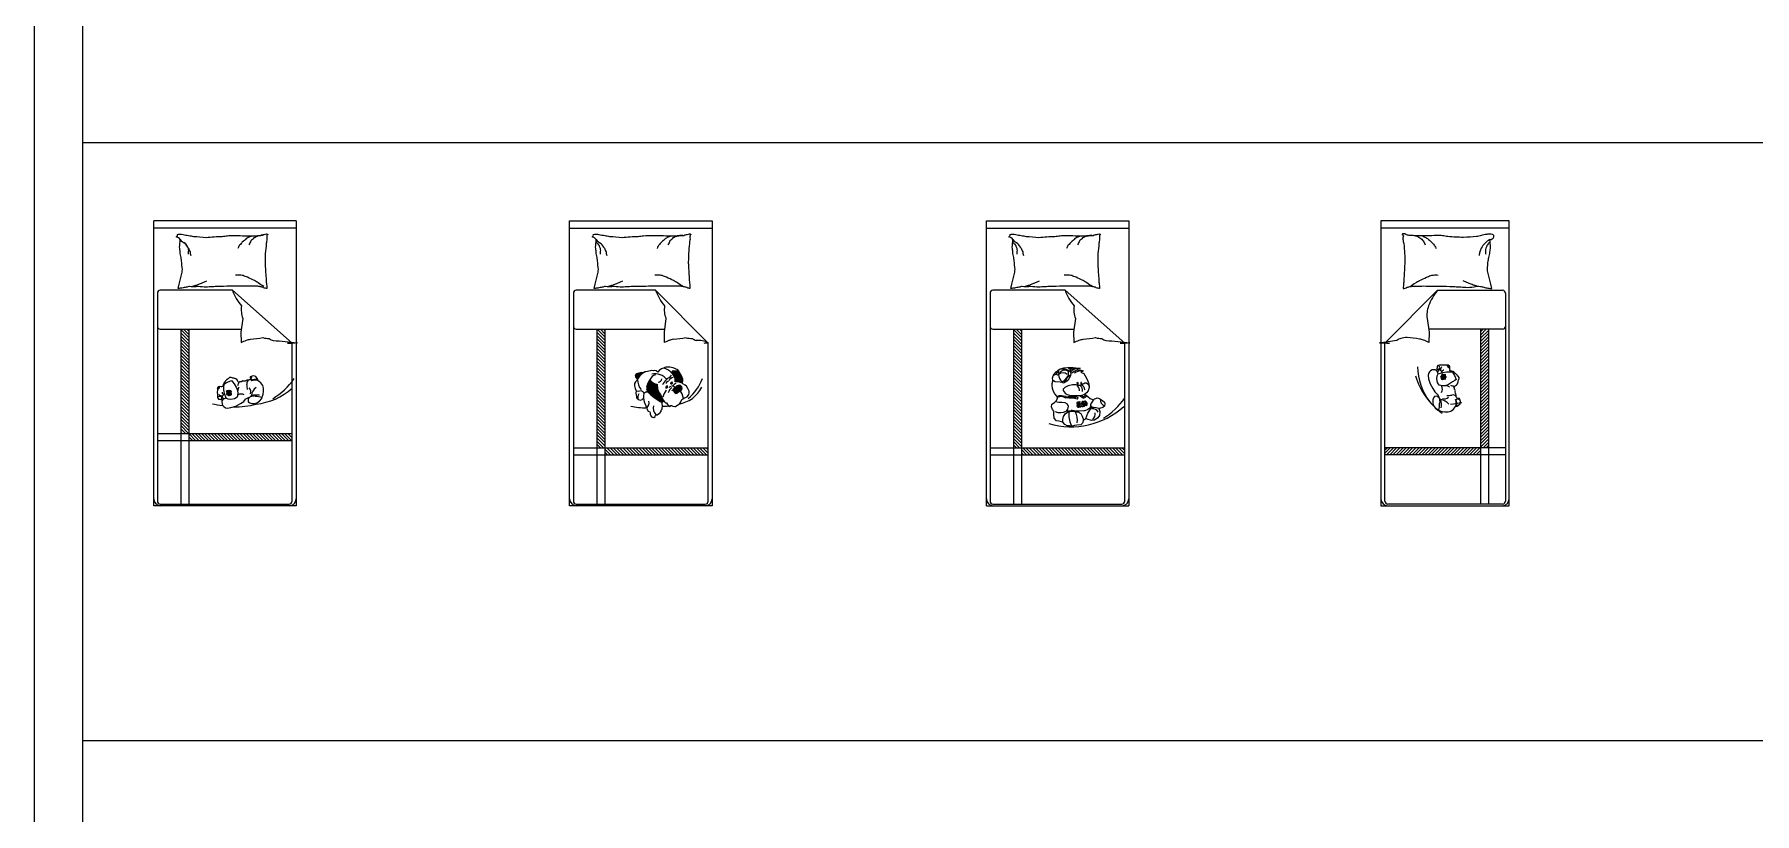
# Model space of a CAD drawing. Header units: inches. Extents: x 10.6 to 53.1, y 14.5 to 39.3.
# Drawn here: x 10.61 to 22.68, y 26.9 to 32.37 of the extents above; entities that cross this region are included whole.
import ezdxf

# ---------------------------------------------------------------- set-up
doc = ezdxf.new("R2010")
doc.units = ezdxf.units.IN
doc.header["$MEASUREMENT"] = 0
for name, color, linetype in [('02', 2, 'Continuous'), ('1', 1, 'Continuous'), ('4', 4, 'Continuous'), ('8', 8, 'Continuous'), ('kadrbm', 4, 'Continuous')]:
    doc.layers.add(name, color=color, linetype=linetype)
pattern_1 = [(315, (31.856974, 18.6067803), (0.00194454365, 0.00194454365), [])]
pattern_2 = [(45, (23.2252715, 41.0982335), (-0.0019250982, 0.0019250982), [])]

# ---------------------------------------------------------------- blocks, each defined once
blk = doc.blocks.new('kadrbm')
at = {"layer": 'kadrbm', "color": 4}
blk.add_lwpolyline([(0, 0), (0, 24.797), (21, 24.797), (21, 0), (0, 0)], close=True, dxfattribs=at)
blk.add_lwpolyline([(20.663, 0.326), (20.663, 24.46), (0.337, 24.46), (0.337, 0.326), (20.663, 0.326)], dxfattribs=at)

msp = doc.modelspace()

# ---------------------------------------------------------------- hatches: boundary and pattern name
at = {"layer": '8'}
h = msp.add_hatch(dxfattribs=at)
h.set_pattern_fill('ANSI31', color=256, scale=0.005, style=0)
h.set_pattern_definition([(135, (12.63472, 31.752121), (0.01122532, 0.01122532), [])])
h.paths.add_polyline_path([(11.643, 29.571), (11.699, 29.571), (11.699, 30.302), (11.643, 30.302)])
h.paths.add_polyline_path([(11.699, 29.522), (12.421, 29.522), (12.421, 29.571), (11.699, 29.571)])
h = msp.add_hatch(dxfattribs=at)
h.set_pattern_fill('ANSI31', color=256, scale=0.005, style=0)
h.set_pattern_definition([(135, (15.604021, 31.752125), (0.01122532, 0.01122532), [])])
h.paths.add_polyline_path([(14.619, 29.471), (14.619, 30.302), (14.563, 30.302), (14.563, 29.471)])
h.paths.add_polyline_path([(14.619, 29.471), (14.619, 29.422), (15.341, 29.422), (15.341, 29.471)])
h = msp.add_hatch(dxfattribs=at)
h.set_pattern_fill('ANSI31', color=256, scale=0.005, style=0)
h.set_pattern_definition([(135, (18.477741, 31.752125), (0.01122532, 0.01122532), [])])
h.paths.add_polyline_path([(17.486, 29.471), (17.542, 29.471), (17.542, 30.302), (17.486, 30.302)])
h.paths.add_polyline_path([(17.542, 29.471), (17.542, 29.422), (18.264, 29.422), (18.264, 29.471)])
h = msp.add_hatch(dxfattribs=at)
h.set_pattern_fill('ANSI31', color=256, scale=0.005, angle=270, style=0)
h.set_pattern_definition([(45, (19.826647, 31.752125), (-0.01122532, 0.01122532), [])])
h.paths.add_polyline_path([(20.818, 29.471), (20.762, 29.471), (20.762, 30.302), (20.818, 30.302)])
h.paths.add_polyline_path([(20.762, 29.471), (20.762, 29.422), (20.09, 29.422), (20.09, 29.471)])
h = msp.add_hatch(dxfattribs=at)
h.set_pattern_fill('ANSI31', color=256, scale=0.03, angle=22.8083, style=0)
h.set_pattern_definition([(67.808265, (23.6311732, 50.3054213), (-0.00347221906, 0.00141640207), [])])
h.paths.add_polyline_path([(14.889, 29.997), (14.888, 29.997), (14.872, 29.998), (14.854, 29.994), (14.841, 29.99), (14.832, 29.982), (14.832, 29.969), (14.836, 29.961), (14.842, 29.953), (14.846, 29.949, -0.129501)])
h = msp.add_hatch(dxfattribs=at)
h.set_pattern_fill('ANSI31', color=256, scale=0.06, angle=22.8083, style=0)
h.set_pattern_definition([(67.808265, (23.631173, 50.305421), (-0.006944438, 0.0028328041), [])])
h.paths.add_polyline_path([(15.103, 29.972), (15.109, 29.956), (15.11, 29.933), (15.118, 29.932), (15.137, 29.93), (15.15, 29.926), (15.154, 29.942), (15.146, 29.96), (15.133, 29.996), (15.121, 30.005), (15.098, 30.007), (15.084, 29.995), (15.094, 29.986)])
h.paths.add_polyline_path([(14.984, 29.916, -0.19505), (14.932, 29.946, 0.242355), (14.912, 29.867, 0.070869), (15.017, 29.788), (15.024, 29.794), (15.028, 29.801), (15.019, 29.821), (15.007, 29.845), (14.993, 29.862), (14.985, 29.884)])
h = msp.add_hatch(dxfattribs=at)
h.set_pattern_fill('ANSI31', color=256, scale=0.022, angle=270, style=0)
h.set_pattern_definition(pattern_1)
h.paths.add_polyline_path([(20.485, 29.963), (20.485, 29.957), (20.487, 29.952), (20.491, 29.949), (20.495, 29.949), (20.501, 29.952), (20.505, 29.953), (20.507, 29.951), (20.51, 29.95), (20.513, 29.951), (20.514, 29.954), (20.514, 29.957), (20.515, 29.961), (20.519, 29.966), (20.519, 29.967), (20.516, 29.973), (20.515, 29.976), (20.515, 29.98), (20.516, 29.983), (20.513, 29.986), (20.51, 29.985), (20.508, 29.982), (20.503, 29.983), (20.494, 29.986), (20.49, 29.985), (20.489, 29.983), (20.488, 29.98), (20.486, 29.978), (20.486, 29.976), (20.485, 29.973), (20.482, 29.97), (20.481, 29.968), (20.483, 29.967)])
h = msp.add_hatch(dxfattribs=at)
h.set_pattern_fill('ANSI31', color=256, scale=0.022, angle=270, style=0)
h.set_pattern_definition(pattern_1)
h.paths.add_polyline_path([(20.545, 30.034), (20.545, 30.039), (20.543, 30.044), (20.539, 30.047), (20.536, 30.049), (20.527, 30.049, 0.479357)])
h = msp.add_hatch(dxfattribs=at)
h.set_pattern_fill('ANSI31', color=256, scale=0.02178, style=0)
h.set_pattern_definition(pattern_2)
h.paths.add_polyline_path([(11.912, 29.9), (11.907, 29.899), (11.903, 29.898), (11.899, 29.894), (11.898, 29.89), (11.897, 29.882, 0.479357)])
h = msp.add_hatch(dxfattribs=at)
h.set_pattern_fill('ANSI31', color=256, scale=0.02178, style=0)
h.set_pattern_definition(pattern_2)
h.paths.add_polyline_path([(11.983, 29.84), (11.988, 29.84), (11.993, 29.842), (11.996, 29.845), (11.996, 29.85), (11.994, 29.855), (11.993, 29.86), (11.994, 29.862), (11.996, 29.865), (11.994, 29.868), (11.992, 29.869), (11.989, 29.869), (11.985, 29.87), (11.98, 29.873), (11.978, 29.874), (11.972, 29.87), (11.97, 29.869), (11.966, 29.87), (11.963, 29.87), (11.96, 29.868), (11.961, 29.865), (11.964, 29.863), (11.963, 29.858), (11.96, 29.849), (11.96, 29.844), (11.963, 29.844), (11.965, 29.843), (11.967, 29.841), (11.969, 29.841), (11.973, 29.84), (11.976, 29.837), (11.977, 29.836), (11.979, 29.838)])
h = msp.add_hatch(dxfattribs=at)
h.set_pattern_fill('ANSI31', color=256, scale=0.014175, angle=22.8083, style=0)
h.set_pattern_definition([(67.808265, (23.7143598, 49.2501873), (-0.0016406235, 0.00066924998), [])])
h.paths.add_polyline_path([(15.057, 29.898), (15.056, 29.903), (15.054, 29.906), (15.049, 29.903), (15.047, 29.9), (15.045, 29.892), (15.047, 29.889), (15.051, 29.891), (15.055, 29.893)])
h.paths.add_polyline_path([(15.09, 29.922), (15.09, 29.926), (15.089, 29.931), (15.086, 29.932), (15.085, 29.932), (15.082, 29.929), (15.079, 29.926), (15.078, 29.921), (15.08, 29.918), (15.085, 29.918)])
h = msp.add_hatch(dxfattribs=at)
h.set_pattern_fill('ANSI31', color=256, scale=0.035437, angle=22.8083, style=0)
h.set_pattern_definition([(67.808265, (23.71436, 49.2501873), (-0.0041015588, 0.0016731249), [])])
h.paths.add_polyline_path([(15.117, 29.899), (15.104, 29.892), (15.101, 29.889), (15.098, 29.884), (15.097, 29.88), (15.098, 29.871), (15.103, 29.861), (15.112, 29.852), (15.121, 29.854), (15.132, 29.862), (15.14, 29.864), (15.146, 29.868), (15.155, 29.879), (15.158, 29.888), (15.155, 29.899), (15.147, 29.907), (15.138, 29.909), (15.131, 29.908), (15.12, 29.904)])
h = msp.add_hatch(dxfattribs=at)
h.set_pattern_fill('ANSI31', color=256, scale=0.0042, style=0)
h.set_pattern_definition([(135, (2.9843853, 46.5322497), (0.00064315781, 0.00064315781), [])])
h.paths.add_polyline_path([(17.956, 29.929), (17.955, 29.923), (17.956, 29.917), (17.96, 29.918), (17.962, 29.921), (17.961, 29.927), (17.96, 29.928)])
edge = h.paths.add_edge_path()
edge.add_line((17.931, 29.928), (17.929, 29.924))
edge.add_line((17.929, 29.924), (17.931, 29.918))
edge.add_line((17.931, 29.918), (17.933, 29.915))
edge.add_line((17.933, 29.915), (17.937, 29.918))
edge.add_line((17.937, 29.918), (17.937, 29.924))
edge.add_line((17.937, 29.924), (17.935, 29.927))
edge.add_line((17.935, 29.927), (17.931, 29.928))

# ---------------------------------------------------------------- linework, layer by layer
at = {"layer": '02'}
for p, q in [((14.369, 31.011), (15.369, 31.011)), ((17.293, 31.011), (18.293, 31.011)), ((20.962, 31.011), (20.062, 31.011)), ((11.476, 30.555), (11.476, 29.096)), ((12.002, 30.575), (11.496, 30.575)), ((12.002, 30.575), (12.421, 30.205)), ((14.395, 30.555), (14.395, 29.096)), ((14.972, 30.575), (14.415, 30.575)), ((14.972, 30.575), (15.341, 30.205)), ((17.319, 30.555), (17.319, 29.096)), ((17.845, 30.575), (17.339, 30.575)), ((17.845, 30.575), (18.264, 30.205)), ((20.459, 30.575), (20.09, 30.205)), ((20.459, 30.575), (20.916, 30.575)), ((20.936, 30.555), (20.936, 29.096)), ((11.496, 30.302), (12.064, 30.302)), ((14.415, 30.302), (15.034, 30.302)), ((17.339, 30.302), (17.907, 30.302)), ((20.916, 30.302), (20.397, 30.302)), ((12.421, 29.096), (12.421, 30.205)), ((15.341, 29.096), (15.341, 30.205)), ((18.264, 29.096), (18.264, 30.205)), ((20.09, 29.096), (20.09, 30.205)), ((11.476, 29.571), (12.421, 29.571)), ((11.476, 29.522), (12.421, 29.522)), ((14.395, 29.471), (15.341, 29.471)), ((17.319, 29.471), (18.264, 29.471)), ((20.936, 29.471), (20.09, 29.471)), ((14.395, 29.422), (15.341, 29.422)), ((17.319, 29.422), (18.264, 29.422)), ((20.936, 29.422), (20.09, 29.422)), ((11.496, 29.076), (12.401, 29.076)), ((14.415, 29.076), (15.321, 29.076)), ((17.339, 29.076), (18.244, 29.076)), ((20.916, 29.076), (20.11, 29.076))]:
    msp.add_line(p, q, dxfattribs=at)
for points in [[(12.45, 31.063), (11.45, 31.063)], [(11.45, 31.013), (12.45, 31.013)], [(11.643, 29.076), (11.643, 30.302)], [(11.699, 29.076), (11.699, 30.302)], [(14.563, 29.076), (14.563, 30.302)], [(14.619, 29.076), (14.619, 30.302)], [(17.486, 29.076), (17.486, 30.302)], [(17.542, 29.076), (17.542, 30.302)], [(20.762, 29.076), (20.762, 30.302)], [(20.818, 29.076), (20.818, 30.302)], [(11.897, 29.874), (11.896, 29.86), (11.897, 29.845), (11.898, 29.828), (11.898, 29.823), (11.899, 29.818), (11.905, 29.811), (11.911, 29.811), (11.916, 29.812), (11.921, 29.809), (11.925, 29.81), (11.933, 29.807), (11.933, 29.803), (11.929, 29.797), (11.93, 29.777), (11.936, 29.766), (11.942, 29.759), (11.954, 29.751), (11.967, 29.749), (11.992, 29.752), (12.027, 29.763), (12.059, 29.781), (12.082, 29.795), (12.095, 29.811), (12.097, 29.814), (12.116, 29.824), (12.118, 29.824), (12.12, 29.822), (12.114, 29.813), (12.112, 29.806), (12.113, 29.793), (12.124, 29.786), (12.138, 29.781), (12.156, 29.78), (12.173, 29.785), (12.193, 29.798), (12.208, 29.816), (12.212, 29.827), (12.213, 29.833), (12.218, 29.846), (12.221, 29.864), (12.221, 29.888), (12.216, 29.907), (12.201, 29.926), (12.183, 29.94), (12.181, 29.95), (12.166, 29.97), (12.148, 29.975), (12.128, 29.968), (12.127, 29.961), (12.133, 29.954), (12.133, 29.952), (12.127, 29.95), (12.122, 29.947), (12.121, 29.946), (12.115, 29.945), (12.113, 29.944), (12.104, 29.945), (12.095, 29.941), (12.093, 29.938), (12.081, 29.937), (12.076, 29.939), (12.065, 29.934), (12.064, 29.932), (12.055, 29.932), (12.048, 29.928), (12.044, 29.93), (12.041, 29.936), (12.035, 29.947), (12.027, 29.954), (12.018, 29.956), (12.014, 29.958), (12.006, 29.958), (12, 29.96), (11.993, 29.963), (11.989, 29.964), (11.983, 29.964), (11.974, 29.957), (11.973, 29.953), (11.965, 29.95), (11.961, 29.947), (11.959, 29.943), (11.957, 29.941), (11.955, 29.94), (11.952, 29.934), (11.951, 29.932), (11.949, 29.932), (11.944, 29.927), (11.941, 29.924), (11.942, 29.92), (11.938, 29.916), (11.938, 29.912), (11.938, 29.905), (11.937, 29.901), (11.936, 29.9), (11.935, 29.901), (11.93, 29.901), (11.926, 29.899), (11.924, 29.899), (11.915, 29.9), (11.907, 29.899), (11.903, 29.898), (11.899, 29.894), (11.898, 29.89), (11.897, 29.877), (11.897, 29.874)], [(11.946, 29.919), (11.968, 29.931), (11.995, 29.943), (12.004, 29.934), (12.014, 29.918), (12.031, 29.89), (12.039, 29.871), (12.041, 29.85), (12.035, 29.825), (12.017, 29.814), (11.991, 29.809), (11.972, 29.811), (11.958, 29.819), (11.948, 29.851), (11.943, 29.877), (11.942, 29.904), (11.946, 29.919)], [(14.846, 29.949), (14.841, 29.943), (14.83, 29.932), (14.824, 29.922), (14.823, 29.905), (14.828, 29.887), (14.835, 29.869), (14.833, 29.853), (14.837, 29.829), (14.839, 29.821), (14.85, 29.809), (14.865, 29.804), (14.877, 29.809), (14.888, 29.818), (14.892, 29.793), (14.904, 29.764), (14.908, 29.752), (14.912, 29.75), (14.91, 29.743), (14.92, 29.728), (14.929, 29.726), (14.934, 29.716), (14.933, 29.706), (14.939, 29.694), (14.944, 29.687), (14.95, 29.684), (14.959, 29.682), (14.969, 29.69), (14.972, 29.699), (14.975, 29.701), (14.984, 29.702), (14.992, 29.709), (14.999, 29.711), (15.012, 29.725), (15.011, 29.734), (15.018, 29.742), (15.02, 29.766), (15.017, 29.779), (15.017, 29.788), (15.024, 29.794), (15.028, 29.801), (15.035, 29.792), (15.041, 29.786), (15.048, 29.786), (15.055, 29.774), (15.061, 29.769), (15.066, 29.762), (15.073, 29.759), (15.077, 29.762), (15.077, 29.767), (15.083, 29.766), (15.093, 29.762), (15.106, 29.761), (15.111, 29.761), (15.122, 29.767), (15.133, 29.773), (15.142, 29.78), (15.15, 29.793), (15.156, 29.81), (15.162, 29.814), (15.174, 29.821), (15.183, 29.823), (15.194, 29.827), (15.206, 29.843), (15.207, 29.853), (15.207, 29.868), (15.198, 29.887), (15.19, 29.903), (15.18, 29.91), (15.163, 29.919), (15.158, 29.924), (15.164, 29.939), (15.163, 29.952), (15.154, 29.975), (15.147, 29.986), (15.138, 30.003), (15.128, 30.017), (15.112, 30.024), (15.096, 30.03), (15.073, 30.036), (15.045, 30.036), (15.036, 30.034), (15.027, 30.028), (15.014, 30.023), (14.996, 30.012), (14.988, 30.001), (14.975, 30.011), (14.961, 30.012), (14.958, 30.01), (14.945, 30.013), (14.916, 30.006), (14.904, 30.004), (14.896, 30.002), (14.892, 29.998), (14.888, 29.997), (14.872, 29.998), (14.854, 29.994), (14.841, 29.99), (14.832, 29.982), (14.832, 29.969), (14.836, 29.961), (14.842, 29.953), (14.846, 29.949)], [(15.081, 29.999), (15.096, 30.012), (15.123, 30.011), (15.138, 29.999), (15.151, 29.962), (15.16, 29.942), (15.156, 29.925)], [(15.084, 29.995), (15.098, 30.007), (15.121, 30.005), (15.133, 29.996), (15.146, 29.96), (15.154, 29.942), (15.15, 29.926)], [(15.158, 29.924), (15.137, 29.93), (15.118, 29.932), (15.11, 29.933), (15.109, 29.956), (15.103, 29.972), (15.094, 29.986), (15.084, 29.995)], [(17.985, 29.846), (18.004, 29.83), (18.022, 29.815), (18.037, 29.809), (18.044, 29.807), (18.053, 29.813), (18.062, 29.815), (18.07, 29.82), (18.08, 29.818), (18.095, 29.812), (18.109, 29.803), (18.121, 29.791), (18.124, 29.781), (18.123, 29.763), (18.11, 29.754), (18.088, 29.747), (18.083, 29.745), (18.089, 29.726), (18.086, 29.697), (18.075, 29.681), (18.053, 29.663), (18.031, 29.662), (18, 29.67), (17.992, 29.675), (17.981, 29.667), (17.974, 29.666), (17.968, 29.642), (17.956, 29.632), (17.928, 29.629), (17.912, 29.627), (17.895, 29.623), (17.876, 29.625), (17.861, 29.624), (17.844, 29.634), (17.83, 29.649), (17.801, 29.656), (17.785, 29.66), (17.77, 29.677), (17.767, 29.703), (17.766, 29.719), (17.768, 29.724), (17.757, 29.74), (17.751, 29.758), (17.753, 29.777), (17.771, 29.789), (17.784, 29.799), (17.793, 29.816), (17.789, 29.83), (17.774, 29.848), (17.765, 29.866), (17.757, 29.886), (17.756, 29.909), (17.755, 29.921), (17.76, 29.938), (17.76, 29.944), (17.757, 29.958), (17.763, 29.975), (17.767, 29.982), (17.782, 30.003), (17.806, 30.021), (17.837, 30.032), (17.885, 30.035), (17.922, 30.032), (17.952, 30.028), (17.941, 30.023), (17.931, 30.02), (17.936, 30.015), (17.949, 30.017), (17.973, 30.011), (17.969, 30.006), (17.955, 30.003), (17.961, 29.998), (17.976, 29.991), (17.995, 29.959), (18.005, 29.938), (18.012, 29.918), (18.015, 29.892), (18.008, 29.869), (17.995, 29.855), (17.985, 29.846)], [(17.806, 30.021), (17.842, 30.023), (17.869, 30.015), (17.88, 30.006), (17.887, 29.994), (17.884, 29.975), (17.871, 29.955), (17.86, 29.94), (17.844, 29.928), (17.835, 29.923), (17.824, 29.929), (17.81, 29.93), (17.775, 29.932), (17.764, 29.941), (17.76, 29.944)], [(17.82, 29.93), (17.844, 29.945), (17.858, 29.96), (17.869, 29.977), (17.87, 29.992), (17.869, 30.005), (17.866, 30.013)], [(20.519, 30.05), (20.506, 30.05), (20.49, 30.049), (20.473, 30.049), (20.468, 30.048), (20.462, 30.048), (20.456, 30.041), (20.456, 30.035), (20.457, 30.03), (20.454, 30.026), (20.455, 30.021), (20.452, 30.013), (20.448, 30.014), (20.442, 30.017), (20.422, 30.016), (20.41, 30.01), (20.403, 30.004), (20.395, 29.992), (20.393, 29.979), (20.396, 29.954), (20.408, 29.918), (20.425, 29.886), (20.44, 29.862), (20.455, 29.849), (20.459, 29.847), (20.469, 29.828), (20.469, 29.826), (20.467, 29.824), (20.458, 29.831), (20.451, 29.833), (20.437, 29.831), (20.43, 29.82), (20.425, 29.806), (20.425, 29.788), (20.429, 29.77), (20.442, 29.751), (20.461, 29.735), (20.471, 29.731), (20.478, 29.73), (20.491, 29.725), (20.509, 29.722), (20.534, 29.722), (20.553, 29.728), (20.572, 29.742), (20.586, 29.761), (20.596, 29.763), (20.617, 29.778), (20.621, 29.796), (20.614, 29.816), (20.607, 29.817), (20.6, 29.812), (20.599, 29.811), (20.596, 29.818), (20.594, 29.822), (20.592, 29.823), (20.591, 29.829), (20.59, 29.831), (20.591, 29.84), (20.587, 29.849), (20.584, 29.852), (20.583, 29.864), (20.585, 29.869), (20.58, 29.879), (20.578, 29.88), (20.578, 29.89), (20.574, 29.897), (20.576, 29.901), (20.582, 29.904), (20.593, 29.91), (20.6, 29.918), (20.602, 29.927), (20.604, 29.932), (20.605, 29.94), (20.606, 29.945), (20.609, 29.952), (20.61, 29.956), (20.61, 29.963), (20.603, 29.972), (20.599, 29.973), (20.596, 29.981), (20.593, 29.985), (20.589, 29.986), (20.587, 29.989), (20.586, 29.991), (20.58, 29.994), (20.578, 29.995), (20.578, 29.997), (20.573, 30.002), (20.57, 30.005), (20.566, 30.004), (20.561, 30.008), (20.558, 30.008), (20.55, 30.008), (20.547, 30.009), (20.546, 30.01), (20.546, 30.012), (20.547, 30.016), (20.545, 30.02), (20.545, 30.022), (20.546, 30.031), (20.545, 30.039), (20.543, 30.044), (20.539, 30.047), (20.536, 30.049), (20.523, 30.05), (20.519, 30.05)], [(20.565, 30), (20.577, 29.978), (20.589, 29.95), (20.58, 29.942), (20.564, 29.932), (20.536, 29.914), (20.516, 29.906), (20.495, 29.904), (20.47, 29.91), (20.459, 29.928), (20.454, 29.954), (20.456, 29.974), (20.464, 29.988), (20.497, 29.998), (20.523, 30.003), (20.55, 30.004), (20.565, 30)], [(20.519, 29.967), (20.516, 29.973), (20.515, 29.976), (20.515, 29.98), (20.516, 29.983), (20.513, 29.986), (20.51, 29.985), (20.508, 29.982), (20.503, 29.983), (20.494, 29.986), (20.49, 29.985), (20.489, 29.983), (20.488, 29.98), (20.486, 29.978), (20.486, 29.976), (20.485, 29.973), (20.482, 29.97), (20.481, 29.968), (20.483, 29.967), (20.485, 29.963), (20.485, 29.957), (20.487, 29.952), (20.491, 29.949), (20.495, 29.949), (20.501, 29.952), (20.505, 29.953), (20.507, 29.951), (20.51, 29.95), (20.513, 29.951), (20.514, 29.954), (20.514, 29.957), (20.515, 29.961), (20.519, 29.966), (20.519, 29.967)], [(11.978, 29.874), (11.972, 29.87), (11.97, 29.869), (11.966, 29.87), (11.963, 29.87), (11.96, 29.868), (11.961, 29.865), (11.964, 29.863), (11.963, 29.858), (11.96, 29.849), (11.96, 29.844), (11.963, 29.844), (11.965, 29.843), (11.967, 29.841), (11.969, 29.841), (11.973, 29.84), (11.976, 29.837), (11.977, 29.836), (11.979, 29.838), (11.983, 29.84), (11.988, 29.84), (11.993, 29.842), (11.996, 29.845), (11.996, 29.85), (11.994, 29.855), (11.993, 29.86), (11.994, 29.862), (11.996, 29.865), (11.994, 29.868), (11.992, 29.869), (11.989, 29.869), (11.985, 29.87), (11.98, 29.873), (11.978, 29.874)], [(14.835, 29.869), (14.852, 29.868), (14.869, 29.872), (14.883, 29.864), (14.89, 29.85), (14.888, 29.838), (14.888, 29.818)], [(14.984, 29.916), (14.985, 29.884), (14.993, 29.862), (15.007, 29.845), (15.019, 29.821), (15.028, 29.801)], [(15.047, 29.9), (15.045, 29.892), (15.047, 29.889), (15.051, 29.891), (15.055, 29.893), (15.057, 29.898), (15.056, 29.903), (15.054, 29.906), (15.049, 29.903), (15.047, 29.9)], [(15.079, 29.926), (15.078, 29.921), (15.08, 29.918), (15.085, 29.918), (15.09, 29.922), (15.09, 29.926), (15.089, 29.931), (15.086, 29.932), (15.085, 29.932), (15.082, 29.929), (15.079, 29.926)], [(15.117, 29.899), (15.104, 29.892), (15.101, 29.889), (15.098, 29.884), (15.097, 29.88), (15.098, 29.871), (15.103, 29.861), (15.112, 29.852), (15.121, 29.854), (15.132, 29.862), (15.14, 29.864), (15.146, 29.868), (15.155, 29.879), (15.158, 29.888), (15.155, 29.899), (15.147, 29.907), (15.138, 29.909), (15.131, 29.908), (15.12, 29.904), (15.117, 29.899)], [(17.952, 29.907), (17.934, 29.908), (17.92, 29.912), (17.897, 29.913), (17.868, 29.906), (17.844, 29.893), (17.833, 29.882), (17.831, 29.873), (17.845, 29.854), (17.859, 29.843), (17.885, 29.836), (17.933, 29.836), (17.965, 29.839), (17.976, 29.844), (17.985, 29.846)], [(17.931, 29.928), (17.929, 29.924), (17.931, 29.918), (17.933, 29.915), (17.937, 29.918), (17.937, 29.924), (17.935, 29.927), (17.931, 29.928)], [(17.952, 29.907), (17.967, 29.916), (17.976, 29.922), (17.984, 29.925), (17.996, 29.925), (18.005, 29.918), (18.013, 29.905)], [(17.956, 29.929), (17.955, 29.923), (17.956, 29.917), (17.96, 29.918), (17.962, 29.921), (17.961, 29.927), (17.96, 29.928), (17.956, 29.929)], [(17.777, 29.794), (17.801, 29.791), (17.822, 29.791), (17.844, 29.789), (17.861, 29.778), (17.866, 29.763), (17.863, 29.741), (17.852, 29.728), (17.865, 29.73), (17.888, 29.733)], [(17.83, 29.649), (17.829, 29.669), (17.834, 29.689), (17.849, 29.711), (17.868, 29.722), (17.881, 29.726), (17.896, 29.728), (17.913, 29.725), (17.921, 29.722), (17.934, 29.722), (17.957, 29.71), (17.966, 29.693), (17.974, 29.666)], [(18.022, 29.757), (18.019, 29.748), (18.006, 29.739), (17.985, 29.729), (17.977, 29.73), (17.947, 29.728), (17.924, 29.728), (17.896, 29.731), (17.888, 29.733)], [(17.95, 29.789), (17.952, 29.791), (17.952, 29.793), (17.948, 29.792), (17.934, 29.791), (17.929, 29.789), (17.927, 29.784), (17.928, 29.779), (17.931, 29.776), (17.934, 29.774), (17.932, 29.772), (17.93, 29.77), (17.928, 29.767), (17.93, 29.759), (17.934, 29.756), (17.941, 29.756), (17.956, 29.758), (17.956, 29.76), (17.953, 29.761), (17.95, 29.789)], [(17.941, 29.789), (17.944, 29.777), (17.94, 29.776), (17.937, 29.778), (17.936, 29.784), (17.938, 29.788), (17.941, 29.789)], [(17.944, 29.774), (17.945, 29.759), (17.944, 29.759), (17.94, 29.76), (17.938, 29.762), (17.937, 29.768), (17.939, 29.773), (17.941, 29.774), (17.944, 29.774)], [(17.964, 29.781), (17.958, 29.781), (17.957, 29.779), (17.96, 29.779), (17.962, 29.773), (17.965, 29.77), (17.964, 29.766), (17.96, 29.765), (17.958, 29.766), (17.96, 29.762), (17.964, 29.759), (17.969, 29.761), (17.971, 29.763), (17.973, 29.763), (17.976, 29.761), (17.981, 29.762), (17.985, 29.767), (17.984, 29.774), (17.981, 29.779), (17.978, 29.782), (17.978, 29.788), (17.976, 29.793), (17.972, 29.796), (17.968, 29.796), (17.964, 29.793), (17.963, 29.789), (17.966, 29.784), (17.971, 29.782), (17.968, 29.773), (17.967, 29.772), (17.964, 29.775), (17.964, 29.779), (17.965, 29.781), (17.964, 29.781)], [(17.969, 29.793), (17.968, 29.79), (17.97, 29.786), (17.971, 29.786), (17.972, 29.789), (17.972, 29.792), (17.97, 29.793), (17.969, 29.793)], [(17.977, 29.778), (17.973, 29.767), (17.973, 29.766), (17.976, 29.765), (17.978, 29.77), (17.979, 29.778), (17.977, 29.779)], [(17.984, 29.789), (17.982, 29.795), (17.981, 29.799), (17.983, 29.798), (17.985, 29.8), (17.987, 29.8), (17.993, 29.795), (17.998, 29.783), (17.998, 29.77), (17.996, 29.766), (17.993, 29.765), (17.987, 29.766), (17.985, 29.775), (17.984, 29.779), (17.985, 29.781), (17.992, 29.781), (17.993, 29.781), (17.991, 29.777), (17.992, 29.769), (17.994, 29.768), (17.995, 29.771), (17.994, 29.779), (17.992, 29.786), (17.99, 29.795), (17.987, 29.796), (17.985, 29.792), (17.985, 29.788), (17.984, 29.788), (17.984, 29.789)], [(17.992, 29.675), (18.006, 29.713), (18.023, 29.741), (18.03, 29.752)], [(18.03, 29.752), (18.03, 29.757), (18.022, 29.757)], [(18.044, 29.807), (18.037, 29.797), (18.032, 29.785), (18.025, 29.776), (18.023, 29.767), (18.03, 29.757)], [(18.083, 29.745), (18.063, 29.75), (18.045, 29.754), (18.03, 29.752)]]:
    msp.add_lwpolyline(points, dxfattribs=at)
for points in [[(11.635, 30.93, 0.263368), (11.607, 30.949, 0.494818), (11.616, 30.967, 0.049225), (11.634, 30.969, 0.036831), (11.657, 30.967, 0.031893), (11.695, 30.959, -0.035782), (11.729, 30.952, -0.032941), (11.819, 30.946, -0.026564), (11.93, 30.952, -0.017905), (11.968, 30.958, 0.033397), (11.988, 30.96, 0.03204), (12.025, 30.959, -0.018442), (12.089, 30.956, -0.010837), (12.154, 30.957, -0.014624), (12.202, 30.96, -0.111249), (12.225, 30.967, 0.153708), (12.241, 30.971, 0.076444), (12.249, 30.969, 0.215512), (12.251, 30.967, 0.585858), (12.248, 30.964, -0.363489), (12.243, 30.962, -0.191716), (12.243, 30.95, 0.129675), (12.245, 30.934, 0.01735), (12.242, 30.917, -0.019326), (12.24, 30.902, -0.018818), (12.233, 30.833, -0.021828), (12.232, 30.774, -0.006204), (12.233, 30.74, -0.001963), (12.24, 30.633, -0.028341), (12.244, 30.597, 0.117014), (12.243, 30.588, 0.36606), (12.242, 30.587, 0.03973), (12.228, 30.59, 0.048309), (12.215, 30.596, -0.062981), (12.204, 30.599, -0.04058), (12.18, 30.603, -0.014345), (12.114, 30.605, -0.005484), (11.988, 30.604, -0.007153), (11.892, 30.601, -0.008762), (11.85, 30.599, 0.008153), (11.804, 30.596, 0.06251), (11.747, 30.6, -0.078669), (11.701, 30.602, -0.047825), (11.679, 30.597, 0.034494), (11.648, 30.59, 0.023571), (11.623, 30.587, 0.510228), (11.622, 30.588), (11.629, 30.618), (11.65, 30.701, -0.073041), (11.652, 30.72, -0.023305), (11.646, 30.782, -0.018299), (11.642, 30.804, 0.01097), (11.635, 30.842, 0.042281), (11.632, 30.877, 0.027201), (11.635, 30.93)], [(11.635, 30.93, 0.077379), (11.67, 30.904, 0.077379), (11.695, 30.87, 0.047525), (11.705, 30.845, 0.047525), (11.71, 30.819)], [(11.661, 30.914, 0.05369), (11.675, 30.901, 0.070312), (11.683, 30.888, 0.015448), (11.687, 30.88, 0.013244), (11.691, 30.87, 0.082127), (11.694, 30.852, 0.064164), (11.691, 30.828)], [(12.137, 30.956, -0.027842), (12.113, 30.945, -0.048685), (12.1, 30.937, -0.023666), (12.072, 30.913, -0.031223), (12.053, 30.892, -0.046801), (12.048, 30.885, -0.023191), (12.04, 30.868)], [(12.219, 30.962, -0.088153), (12.184, 30.958, -0.088153), (12.153, 30.943, -0.077547), (12.131, 30.921, -0.077547), (12.117, 30.894)], [(14.554, 30.93, 0.263368), (14.526, 30.949, 0.494818), (14.535, 30.967, 0.049225), (14.553, 30.969, 0.036831), (14.577, 30.967, 0.031893), (14.615, 30.959, -0.035782), (14.649, 30.952, -0.032941), (14.738, 30.946, -0.026564), (14.849, 30.952, -0.017905), (14.887, 30.958, 0.009667), (14.957, 30.96, 0.03204), (14.994, 30.959, -0.018442), (15.059, 30.956, -0.010837), (15.123, 30.957, -0.014624), (15.171, 30.96, -0.111249), (15.194, 30.967, 0.153708), (15.211, 30.971, 0.076444), (15.218, 30.969, 0.215512), (15.22, 30.967, 0.585858), (15.217, 30.964, -0.363489), (15.213, 30.962, -0.191716), (15.213, 30.95, 0.129675), (15.214, 30.934, 0.01735), (15.211, 30.917, -0.019326), (15.209, 30.902, -0.018818), (15.202, 30.833, -0.021828), (15.201, 30.774, -0.006204), (15.203, 30.74, -0.001963), (15.209, 30.633, -0.028341), (15.213, 30.597, 0.117014), (15.213, 30.588, 0.36606), (15.211, 30.587, 0.03973), (15.198, 30.59, 0.048309), (15.184, 30.596, -0.062981), (15.173, 30.599, -0.04058), (15.15, 30.603, -0.014345), (15.083, 30.605, -0.005484), (14.958, 30.604, -0.004707), (14.811, 30.601, -0.008762), (14.769, 30.599, 0.008153), (14.723, 30.596, 0.06251), (14.666, 30.6, -0.078669), (14.62, 30.602, -0.047825), (14.598, 30.597, 0.034494), (14.567, 30.59, 0.023571), (14.542, 30.587, 0.510228), (14.541, 30.588), (14.549, 30.618), (14.569, 30.701, -0.073041), (14.571, 30.72, -0.023305), (14.565, 30.782, -0.018299), (14.561, 30.804, 0.01097), (14.554, 30.842, 0.042281), (14.551, 30.877, 0.027201), (14.554, 30.93)], [(14.553, 30.914, 0.05369), (14.567, 30.901, 0.070312), (14.575, 30.888, 0.015448), (14.579, 30.88, 0.013244), (14.582, 30.87, 0.082127), (14.585, 30.852, 0.064164), (14.582, 30.828)], [(14.554, 30.93, 0.077379), (14.589, 30.904, 0.077379), (14.614, 30.87, 0.047525), (14.624, 30.845, 0.047525), (14.629, 30.819)], [(15.078, 30.956, -0.027842), (15.054, 30.945, -0.048685), (15.042, 30.937, -0.023666), (15.014, 30.913, -0.031223), (14.995, 30.892, -0.046801), (14.99, 30.885, -0.023191), (14.982, 30.868)], [(15.16, 30.962, -0.088153), (15.125, 30.958, -0.088153), (15.094, 30.943, -0.077547), (15.073, 30.921, -0.077547), (15.059, 30.894)], [(17.478, 30.93, 0.263368), (17.45, 30.949, 0.494818), (17.459, 30.967, 0.049225), (17.477, 30.969, 0.036831), (17.5, 30.967, 0.031893), (17.538, 30.959, -0.035782), (17.572, 30.952, -0.032941), (17.662, 30.946, -0.026564), (17.773, 30.952, -0.017905), (17.811, 30.958, 0.033397), (17.831, 30.96, 0.03204), (17.868, 30.959, -0.018442), (17.932, 30.956, -0.010837), (17.997, 30.957, -0.014624), (18.045, 30.96, -0.111249), (18.068, 30.967, 0.153708), (18.084, 30.971, 0.076444), (18.092, 30.969, 0.215512), (18.094, 30.967, 0.585858), (18.091, 30.964, -0.363489), (18.086, 30.962, -0.191716), (18.086, 30.95, 0.129675), (18.088, 30.934, 0.01735), (18.085, 30.917, -0.019326), (18.083, 30.902, -0.018818), (18.076, 30.833, -0.021828), (18.075, 30.774, -0.006204), (18.076, 30.74, -0.001963), (18.083, 30.633, -0.028341), (18.087, 30.597, 0.117014), (18.086, 30.588, 0.36606), (18.085, 30.587, 0.03973), (18.071, 30.59, 0.048309), (18.058, 30.596, -0.062981), (18.047, 30.599, -0.04058), (18.023, 30.603, -0.014345), (17.957, 30.605, -0.005484), (17.831, 30.604, -0.007153), (17.735, 30.601, -0.008762), (17.693, 30.599, 0.008153), (17.647, 30.596, 0.06251), (17.59, 30.6, -0.078669), (17.544, 30.602, -0.047825), (17.522, 30.597, 0.034494), (17.491, 30.59, 0.023571), (17.466, 30.587, 0.510228), (17.465, 30.588), (17.472, 30.618), (17.493, 30.701, -0.073041), (17.495, 30.72, -0.023305), (17.489, 30.782, -0.018299), (17.485, 30.804, 0.01097), (17.478, 30.842, 0.042281), (17.475, 30.877, 0.027201), (17.478, 30.93)], [(17.476, 30.914, 0.05369), (17.49, 30.901, 0.070312), (17.499, 30.888, 0.015448), (17.502, 30.88, 0.013244), (17.506, 30.87, 0.082127), (17.509, 30.852, 0.064164), (17.506, 30.828)], [(17.478, 30.93, 0.077379), (17.513, 30.904, 0.077379), (17.538, 30.87, 0.047525), (17.548, 30.845, 0.047525), (17.553, 30.819)], [(17.952, 30.956, -0.027842), (17.928, 30.945, -0.048685), (17.915, 30.937, -0.023666), (17.888, 30.913, -0.031223), (17.868, 30.892, -0.046801), (17.863, 30.885, -0.023191), (17.855, 30.868)], [(18.034, 30.962, -0.088153), (17.999, 30.958, -0.088153), (17.968, 30.943, -0.077547), (17.946, 30.921, -0.077547), (17.932, 30.894)], [(20.826, 30.93, 0.263368), (20.854, 30.949, 0.494818), (20.845, 30.967, 0.049225), (20.828, 30.969, 0.036831), (20.804, 30.967, 0.031893), (20.766, 30.959, -0.035782), (20.732, 30.952, -0.032941), (20.642, 30.946, -0.026564), (20.531, 30.952, -0.017905), (20.494, 30.958, 0.033397), (20.473, 30.96, 0.03204), (20.436, 30.959, -0.018442), (20.372, 30.956, -0.010837), (20.307, 30.957, -0.014624), (20.259, 30.96, -0.111249), (20.237, 30.967, 0.153708), (20.22, 30.971, 0.076444), (20.213, 30.969, 0.215512), (20.211, 30.967, 0.585858), (20.213, 30.964, -0.363489), (20.218, 30.962, -0.191716), (20.218, 30.95, 0.129675), (20.216, 30.934, 0.01735), (20.219, 30.917, -0.019326), (20.222, 30.902, -0.018818), (20.228, 30.833, -0.021828), (20.229, 30.774, -0.006204), (20.228, 30.74, -0.001963), (20.222, 30.633, -0.028341), (20.218, 30.597, 0.117014), (20.218, 30.588, 0.36606), (20.219, 30.587, 0.03973), (20.233, 30.59, 0.048309), (20.247, 30.596, -0.062981), (20.258, 30.599, -0.04058), (20.281, 30.603, -0.014345), (20.348, 30.605, -0.005484), (20.473, 30.604, -0.007153), (20.569, 30.601, -0.008762), (20.612, 30.599, 0.008153), (20.657, 30.596, 0.06251), (20.715, 30.6, -0.078669), (20.76, 30.602, -0.047825), (20.783, 30.597, 0.034494), (20.813, 30.59, 0.023571), (20.839, 30.587, 0.510228), (20.84, 30.588), (20.832, 30.618), (20.811, 30.701, -0.073041), (20.81, 30.72, -0.023305), (20.815, 30.782, -0.018299), (20.819, 30.804, 0.01097), (20.827, 30.842, 0.042281), (20.83, 30.877, 0.027201), (20.827, 30.93)], [(20.271, 30.962, -0.088153), (20.305, 30.958, -0.088153), (20.336, 30.943, -0.077547), (20.358, 30.921, -0.077547), (20.372, 30.894)], [(20.353, 30.956, -0.027842), (20.376, 30.945, -0.048685), (20.389, 30.937, -0.023666), (20.417, 30.913, -0.031223), (20.436, 30.892, -0.046801), (20.441, 30.885, -0.023191), (20.449, 30.868)], [(20.827, 30.93, 0.077379), (20.792, 30.904, 0.077379), (20.766, 30.87, 0.047525), (20.756, 30.845, 0.047525), (20.751, 30.819)], [(20.828, 30.914, 0.05369), (20.814, 30.901, 0.070312), (20.806, 30.888, 0.015448), (20.802, 30.88, 0.013244), (20.798, 30.87, 0.082127), (20.795, 30.852, 0.064164), (20.798, 30.828)], [(12.222, 30.601, -0.016108), (12.184, 30.628, -0.024599), (12.157, 30.643, -0.009477), (12.108, 30.666, -0.015937), (12.078, 30.678, -0.072521), (12.062, 30.682, -0.033339), (12.025, 30.682)], [(15.164, 30.601, -0.016108), (15.125, 30.628, -0.024599), (15.098, 30.643, -0.009477), (15.049, 30.666, -0.015937), (15.019, 30.678, -0.072521), (15.003, 30.682, -0.033339), (14.967, 30.682)], [(18.037, 30.601, -0.016108), (17.999, 30.628, -0.024599), (17.972, 30.643, -0.009477), (17.923, 30.666, -0.015937), (17.893, 30.678, -0.072521), (17.877, 30.682, -0.033339), (17.84, 30.682)], [(20.267, 30.601, -0.016108), (20.306, 30.628, -0.024599), (20.333, 30.643, -0.009477), (20.382, 30.666, -0.015937), (20.411, 30.678, -0.072521), (20.428, 30.682, -0.033339), (20.464, 30.682)], [(11.725, 30.603, -0.009729), (11.753, 30.612, -0.009729), (11.779, 30.622, -0.007971), (11.801, 30.631, -0.007971), (11.823, 30.641)], [(12.002, 30.575, 0.085272), (12.066, 30.465, 0.124044), (12.075, 30.377), (12.061, 30.282), (12.063, 30.209)], [(14.645, 30.603, -0.009729), (14.672, 30.612, -0.009729), (14.699, 30.622, -0.007971), (14.721, 30.631, -0.007971), (14.742, 30.641)], [(14.972, 30.575, 0.085272), (15.035, 30.465, 0.124044), (15.044, 30.377), (15.031, 30.282), (15.032, 30.209)], [(17.568, 30.603, -0.009729), (17.596, 30.612, -0.009729), (17.622, 30.622, -0.007971), (17.644, 30.631, -0.007971), (17.666, 30.641)], [(17.845, 30.575, 0.085272), (17.909, 30.465, 0.124044), (17.918, 30.377), (17.904, 30.282), (17.906, 30.209)], [(20.459, 30.575, 0.085272), (20.396, 30.465, 0.124044), (20.386, 30.377), (20.4, 30.282), (20.398, 30.209)], [(20.736, 30.603, -0.009729), (20.709, 30.612, -0.009729), (20.682, 30.622, -0.007971), (20.66, 30.631, -0.007971), (20.639, 30.641)], [(12.063, 30.209, 0.027362), (12.102, 30.226, 0.040834), (12.129, 30.233, 0.038441), (12.216, 30.243, 0.076528), (12.261, 30.237, 0.103649), (12.288, 30.223, -0.018778), (12.458, 30.206, -0.024037), (12.39, 30.203, -0.052315), (12.421, 30.205)], [(17.906, 30.209, 0.027362), (17.945, 30.226, 0.040834), (17.972, 30.233, 0.038441), (18.059, 30.243, 0.076528), (18.104, 30.237, 0.103649), (18.131, 30.223, -0.018778), (18.301, 30.206, -0.024037), (18.233, 30.203, -0.052315), (18.264, 30.205)], [(20.398, 30.209, 0.027362), (20.36, 30.226, 0.040834), (20.333, 30.233, 0.038441), (20.245, 30.243, 0.076528), (20.201, 30.237, 0.103649), (20.173, 30.223, -0.026469), (20.053, 30.206, -0.024037), (20.121, 30.203, -0.052315), (20.09, 30.205)]]:
    msp.add_lwpolyline(points, format="xyb", dxfattribs=at)
for centre, radius, start, end in [((11.496, 30.555), 0.02, 90, 180), ((14.415, 30.555), 0.02, 90, 180), ((17.339, 30.555), 0.02, 90, 180), ((20.916, 30.555), 0.02, 0, 90), ((11.496, 30.322), 0.02, 180, 270), ((14.415, 30.322), 0.02, 180, 270), ((17.339, 30.322), 0.02, 180, 270), ((20.916, 30.322), 0.02, 270, 0), ((14.902, 30.57), 0.383, 289.9478, 296.2172), ((15.039, 30.395), 0.172, 280.5945, 289.9478), ((15.08, 30.807), 0.574, 271.7887, 280.5945), ((15.225, 30.383), 0.146, 254.2839, 271.7887), ((15.278, 30.296), 0.0757, 230.6139, 254.2839), ((15.274, 30.096), 0.128, 58.4201, 97.4443), ((15.337, 30.056), 0.149, 88.5957, 100.5745), ((12.13, 29.922), 0.0275, 127.108, 198.2435), ((12.123, 29.941), 0.0132, 353.9542, 51.018), ((12.148, 29.954), 0.016, 128.3031, 168.9374), ((12.162, 29.91), 0.0403, 61.149, 131.3836), ((12.16, 29.876), 0.0685, 70.3319, 110.5181), ((12.009, 30.262), 0.526, 301.7708, 324.3375), ((14.943, 29.943), 0.0974, 176.6283, 221.5254), ((14.958, 29.892), 0.127, 119.3586, 153.0552), ((14.999, 29.888), 0.0888, 138.8697, 193.3627), ((14.986, 29.928), 0.0568, 104.7325, 161.4551), ((14.995, 29.995), 0.0797, 217.7547, 261.9024), ((14.97, 29.886), 0.103, 36.6141, 103.9334), ((14.986, 29.961), 0.0317, 275.5542, 345.9589), ((15.124, 29.865), 0.113, 133.4778, 156.0857), ((15.012, 29.935), 0.094, 40.0646, 81.0184), ((15.064, 29.919), 0.0186, 94.2478, 176.558), ((15.024, 30.027), 0.0765, 287.6284, 321.9822), ((15.105, 29.918), 0.0461, 101.014, 151.9838), ((14.958, 30.095), 0.371, 311.0314, 337.8934), ((17.787, 29.946), 0.0381, 90.7819, 130.2689), ((17.794, 29.989), 0.00919, 344.764, 214.1376), ((17.798, 30.008), 0.0122, 190.8913, 244.4656), ((17.794, 29.993), 0.0114, 232.183, 326.7186), ((17.828, 30.003), 0.0293, 143.5765, 191.2279), ((17.906, 30.003), 0.109, 190.7154, 219.1959), ((17.831, 29.95), 0.0457, 50.6951, 127.9261), ((17.842, 29.978), 0.0374, 43.8678, 162.0903), ((17.919, 29.906), 0.0814, 115.8144, 166.2159), ((17.864, 30.007), 0.021, 359.8396, 76.0806), ((17.873, 30.013), 0.0152, 13.2274, 78.5197), ((17.934, 29.961), 0.0638, 89.6164, 142.1678), ((17.882, 30.027), 0.0116, 313.574, 16.7547), ((17.971, 29.895), 0.126, 109.0207, 128.9686), ((17.912, 30.01), 0.0182, 87.0079, 149.847), ((17.954, 29.947), 0.0622, 81.4345, 132.5573), ((20.78, 30.118), 0.497, 196.863, 234.4625), ((20.75, 30.049), 0.431, 181.3671, 216.2073), ((20.429, 29.986), 0.0334, 2.1498, 56.1783), ((20.465, 30.008), 0.0128, 86.1994, 139.0666), ((20.477, 29.997), 0.0188, 115.2148, 159.8011), ((20.453, 29.978), 0.0447, 30.5886, 73.4912), ((20.431, 30.03), 0.0431, 344.8422, 17.2397), ((20.507, 30.017), 0.0279, 129.7451, 181.7337), ((20.508, 29.994), 0.0218, 99.9605, 151.843), ((20.542, 30.049), 0.0152, 179.0987, 281.5429), ((11.897, 29.897), 0.015, 269.0987, 11.5429), ((11.916, 29.787), 0.0427, 74.8422, 107.2397), ((11.929, 29.862), 0.0276, 219.7451, 271.7337), ((11.968, 29.808), 0.0443, 120.5886, 163.4912), ((11.938, 29.82), 0.0126, 176.1994, 229.0666), ((11.951, 29.863), 0.0216, 189.9605, 241.843), ((11.949, 29.832), 0.0186, 205.2148, 249.8011), ((11.96, 29.785), 0.0331, 92.1498, 146.1783), ((12.185, 29.865), 0.152, 155.3415, 164.4913), ((12.08, 29.868), 0.0408, 136.7949, 176.7156), ((12.062, 29.805), 0.0426, 57.515, 117.2356), ((11.974, 29.88), 0.134, 359.2848, 14.5089), ((12.101, 29.865), 0.0453, 293.4063, 320.8909), ((12.094, 29.863), 0.0373, 337.4286, 46.0363), ((12.149, 29.761), 0.0709, 82.9692, 106.7988), ((12.214, 29.83), 0.0777, 125.9219, 175.4055), ((12.171, 29.703), 0.137, 81.0084, 104.554), ((12.17, 29.723), 0.107, 67.6837, 94.5902), ((12.127, 30.214), 0.439, 275.4641, 312.1092), ((14.886, 29.827), 0.0397, 144.8325, 207.5513), ((14.91, 29.839), 0.0225, 73.0797, 150.2757), ((15.242, 30.196), 0.466, 224.9707, 241.1855), ((15.127, 29.807), 0.105, 140.1138, 170.2426), ((15.126, 29.836), 0.0687, 124.8006, 164.2713), ((15.078, 29.89), 0.011, 90.1097, 167.3601), ((15.065, 29.802), 0.104, 8.3054, 78.9473), ((15.382, 29.665), 0.359, 141.9927, 145.4886), ((15.126, 29.883), 0.0393, 106.6236, 147.032), ((15.117, 29.874), 0.0146, 274.9536, 77.0589), ((15.123, 29.881), 0.0177, 7.7782, 95.1837), ((15.129, 29.877), 0.013, 280.7395, 28.1073), ((15.099, 29.994), 0.22, 279.4371, 333.5432), ((15.139, 29.893), 0.00965, 284.3938, 14.927), ((17.816, 29.737), 0.098, 69.9535, 106.3269), ((17.816, 29.769), 0.0606, 56.2013, 114.8632), ((17.953, 31.025), 1.201, 265.0385, 268.5505), ((17.848, 29.395), 0.425, 78.758, 89.6728), ((17.901, 29.656), 0.175, 84.7212, 101.3428), ((17.933, 29.831), 0.0161, 160.2357, 181.2203), ((17.957, 29.83), 0.0346, 170.4378, 189.1158), ((17.909, 29.828), 0.0274, 321.1866, 17.3611), ((17.902, 29.87), 0.0451, 358.5819, 49.3705), ((18.033, 29.944), 0.137, 231.1517, 245.393), ((17.918, 29.871), 0.0493, 353.4892, 45.7022), ((17.943, 29.874), 0.0412, 4.4845, 65.7537), ((17.976, 29.842), 0.0141, 194.1166, 243.8166), ((17.972, 29.846), 0.0166, 264.9584, 350.1101), ((17.967, 29.856), 0.0371, 285.0951, 327.2605), ((17.837, 30.125), 0.526, 301.7708, 324.3375), ((20.51, 29.843), 0.0458, 203.4063, 230.8909), ((20.405, 29.795), 0.0716, 352.9692, 16.7988), ((20.45, 29.882), 0.043, 327.515, 27.2356), ((20.508, 29.851), 0.0377, 247.4286, 316.0363), ((20.514, 29.865), 0.0412, 46.7949, 86.7156), ((20.525, 29.972), 0.136, 269.2848, 284.5089), ((20.511, 29.759), 0.154, 65.3415, 74.4913), ((20.568, 29.814), 0.0277, 37.108, 108.2435), ((12.042, 30.764), 1.002, 259.6217, 263.7472), ((12.012, 30.416), 0.659, 269.7962, 283.7616), ((14.907, 30.314), 0.563, 258.8153, 270.0463), ((14.883, 29.786), 0.0441, 306.8303, 14.4951), ((15.023, 29.749), 0.0675, 166.5554, 224.9062), ((15.012, 30.764), 1.002, 270.4734, 273.0628), ((17.886, 30.179), 0.561, 253.9682, 311.5222), ((17.811, 29.797), 0.0803, 244.5538, 301.1116), ((18.019, 29.697), 0.147, 169.3969, 207.7251), ((17.818, 29.667), 0.114, 348.6714, 29.4122), ((18.037, 29.697), 0.0478, 29.5054, 94.8769), ((17.992, 29.714), 0.0658, 316.2853, 2.0233), ((18.145, 29.813), 0.0543, 181.7111, 245.4409), ((20.366, 29.774), 0.108, 337.6837, 4.5902), ((20.347, 29.773), 0.139, 351.0084, 14.554), ((20.475, 29.73), 0.0784, 35.9219, 85.4055), ((20.431, 30.873), 1.103, 276.2528, 280.3783), ((20.587, 29.822), 0.0134, 263.9542, 321.018), ((20.555, 29.781), 0.0407, 331.149, 41.3836), ((20.521, 29.784), 0.0692, 340.3319, 20.5181), ((20.6, 29.796), 0.0162, 38.3031, 78.9374), ((11.5, 29.113), 0.05, 180, 270), ((11.496, 29.096), 0.02, 180, 270), ((12.4, 29.113), 0.05, 270, 0), ((12.401, 29.096), 0.02, 270, 0), ((14.419, 29.113), 0.05, 180, 270), ((14.415, 29.096), 0.02, 180, 270), ((15.319, 29.113), 0.05, 270, 0), ((15.321, 29.096), 0.02, 270, 0), ((17.343, 29.113), 0.05, 180, 270), ((17.339, 29.096), 0.02, 180, 270), ((18.243, 29.113), 0.05, 270, 0), ((18.244, 29.096), 0.02, 270, 0), ((20.112, 29.113), 0.05, 180, 270), ((20.11, 29.096), 0.02, 180, 270), ((20.912, 29.113), 0.05, 270, 0), ((20.916, 29.096), 0.02, 270, 0)]:
    msp.add_arc(centre, radius, start, end, dxfattribs=at)
at = {"layer": '1'}
for p, q in [((10.95, 31.611), (31.276, 31.611)), ((10.95, 27.417), (31.276, 27.417))]:
    msp.add_line(p, q, dxfattribs=at)
at = {"layer": '4'}
for p, q in [((11.45, 29.063), (11.45, 31.063)), ((12.45, 31.063), (12.45, 29.063)), ((14.369, 29.063), (14.369, 31.063)), ((14.369, 31.063), (15.369, 31.063)), ((15.369, 31.063), (15.369, 29.063)), ((17.293, 31.063), (18.293, 31.063)), ((17.293, 29.063), (17.293, 31.063)), ((18.293, 31.063), (18.293, 29.063)), ((20.062, 31.063), (20.062, 29.063)), ((20.962, 31.063), (20.062, 31.063)), ((20.962, 29.063), (20.962, 31.063)), ((12.45, 29.063), (11.45, 29.063)), ((15.369, 29.063), (14.369, 29.063)), ((17.293, 29.063), (18.293, 29.063)), ((20.062, 29.063), (20.962, 29.063))]:
    msp.add_line(p, q, dxfattribs=at)

# ---------------------------------------------------------------- block references
at = {"layer": 'kadrbm'}
msp.add_blockref('kadrbm', (10.613, 14.506), dxfattribs=at)

doc.saveas('drawing.dxf')
